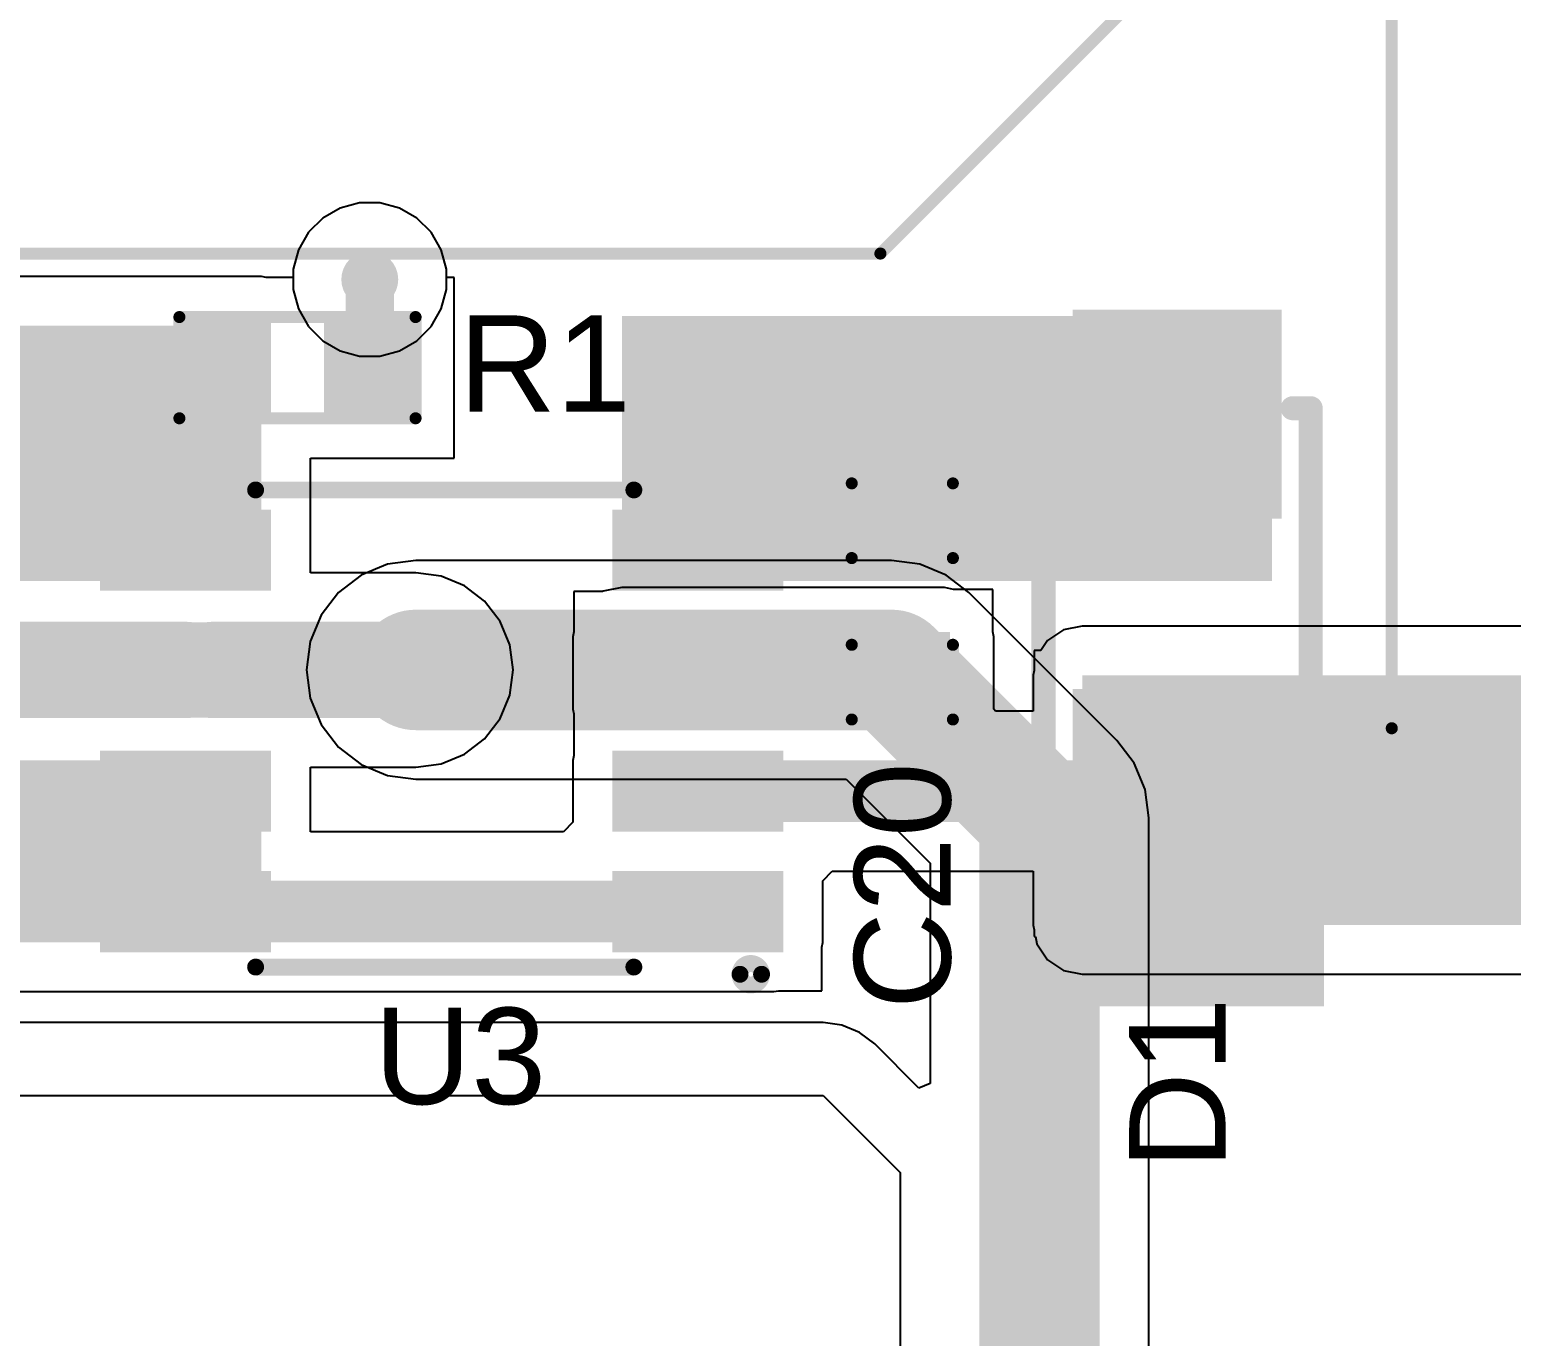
# Model space of a CAD drawing. Header units: millimetres. Extents: x -3 to 5437, y -3 to 5435.
# Drawn here: x 67.99 to 83.61, y 24.84 to 38.62 of the extents above; entities that cross this region are included whole.
import ezdxf

# ---------------------------------------------------------------- set-up
doc = ezdxf.new("R2010")
doc.units = ezdxf.units.MM
for name, color, linetype in [('BottomLayer', 5, 'Continuous'), ('BottomSolder', 6, 'Continuous'), ('TopLayer', 1, 'Continuous'), ('TopOverlay', 2, 'Continuous'), ('TopPaste', 8, 'Continuous'), ('TopSolder', 216, 'Continuous'), ('ViaHoleLayer', 16, 'Continuous')]:
    doc.layers.add(name, color=color, linetype=linetype)
doc.styles.add('Arial', font='', dxfattribs={"height": 0.2})
doc.styles.get('Arial').set_extended_font_data('Arial')

# ---------------------------------------------------------------- blocks, each defined once
blk = doc.blocks.new('SOIC_8_366')
at = {"layer": 'TopLayer'}
for points in [[(-1.867, 1.58), (-3.467, 1.58), (-3.467, 2.23), (-1.867, 2.23)], [(3.533, 1.58), (1.933, 1.58), (1.933, 2.23), (3.533, 2.23)], [(-1.867, 0.31), (-3.467, 0.31), (-3.467, 0.96), (-1.867, 0.96)], [(3.533, 0.31), (1.933, 0.31), (1.933, 0.96), (3.533, 0.96)], [(-1.867, -0.96), (-3.467, -0.96), (-3.467, -0.31), (-1.867, -0.31)], [(3.533, -0.96), (1.933, -0.96), (1.933, -0.31), (3.533, -0.31)], [(-1.867, -2.23), (-3.467, -2.23), (-3.467, -1.58), (-1.867, -1.58)], [(3.533, -2.23), (1.933, -2.23), (1.933, -1.58), (3.533, -1.58)]]:
    blk.add_hatch(color=1, dxfattribs=at).paths.add_polyline_path(points)
at = {"layer": 'TopPaste'}
for points in [[(-1.867, 1.58), (-3.467, 1.58), (-3.467, 2.23), (-1.867, 2.23)], [(3.533, 1.58), (1.933, 1.58), (1.933, 2.23), (3.533, 2.23)], [(-1.867, 0.31), (-3.467, 0.31), (-3.467, 0.96), (-1.867, 0.96)], [(3.533, 0.31), (1.933, 0.31), (1.933, 0.96), (3.533, 0.96)], [(-1.867, -0.96), (-3.467, -0.96), (-3.467, -0.31), (-1.867, -0.31)], [(3.533, -0.96), (1.933, -0.96), (1.933, -0.31), (3.533, -0.31)], [(-1.867, -2.23), (-3.467, -2.23), (-3.467, -1.58), (-1.867, -1.58)], [(3.533, -2.23), (1.933, -2.23), (1.933, -1.58), (3.533, -1.58)]]:
    blk.add_hatch(color=8, dxfattribs=at).paths.add_polyline_path(points)
at = {"layer": 'TopSolder'}
for points in [[(-1.765, 1.478), (-3.569, 1.478), (-3.569, 2.332), (-1.765, 2.332)], [(3.635, 1.478), (1.831, 1.478), (1.831, 2.332), (3.635, 2.332)], [(-1.765, 0.208), (-3.569, 0.208), (-3.569, 1.062), (-1.765, 1.062)], [(3.635, 0.208), (1.831, 0.208), (1.831, 1.062), (3.635, 1.062)], [(-1.765, -1.062), (-3.569, -1.062), (-3.569, -0.208), (-1.765, -0.208)], [(3.635, -1.062), (1.831, -1.062), (1.831, -0.208), (3.635, -0.208)], [(-1.765, -2.332), (-3.569, -2.332), (-3.569, -1.478), (-1.765, -1.478)], [(3.635, -2.332), (1.831, -2.332), (1.831, -1.478), (3.635, -1.478)]]:
    blk.add_hatch(color=216, dxfattribs=at).paths.add_polyline_path(points)
at = {"layer": 'TopOverlay'}
for points, const_width in [([(-3.112, 2.565, 1), (-3.339, 2.565, 1)], 0.178), ([(-3.384, 2.565, 1), (-3.295, 2.565, 1)], 0.0889), ([(-3.157, 2.565, 1), (-3.068, 2.565, 1)], 0.0889), ([(-2.038, 2.489, 1), (-1.949, 2.489, 1)], 0.0889), ([(1.949, 2.489, 1), (2.038, 2.489, 1)], 0.0889), ([(-2.038, -2.54, 1), (-1.949, -2.54, 1)], 0.0889), ([(1.949, -2.54, 1), (2.038, -2.54, 1)], 0.0889)]:
    blk.add_lwpolyline(points, format="xyb", close=True, dxfattribs=dict(at, const_width=const_width))
at = {"layer": 'TopOverlay', "const_width": 0.178}
for points in [[(1.994, 2.489), (-1.994, 2.489)], [(1.994, -2.54), (-1.994, -2.54)]]:
    blk.add_lwpolyline(points, dxfattribs=at)
blk = doc.blocks.new('RES_0603_369')
at = {"layer": 'TopLayer'}
for points in [[(-0.381, 0.4445), (-0.381, -0.4445), (-1.143, -0.4445), (-1.143, 0.4445)], [(1.143, 0.4445), (1.143, -0.4445), (0.381, -0.4445), (0.381, 0.4445)]]:
    blk.add_hatch(color=1, dxfattribs=at).paths.add_polyline_path(points)
at = {"layer": 'TopPaste'}
for points in [[(-0.381, 0.4445), (-0.381, -0.4445), (-1.143, -0.4445), (-1.143, 0.4445)], [(1.143, 0.4445), (1.143, -0.4445), (0.381, -0.4445), (0.381, 0.4445)]]:
    blk.add_hatch(color=8, dxfattribs=at).paths.add_polyline_path(points)
at = {"layer": 'TopSolder'}
for points in [[(-0.2794, 0.5461), (-0.2794, -0.5461), (-1.2446, -0.5461), (-1.2446, 0.5461)], [(1.2446, 0.5461), (1.2446, -0.5461), (0.2794, -0.5461), (0.2794, 0.5461)]]:
    blk.add_hatch(color=216, dxfattribs=at).paths.add_polyline_path(points)
at = {"layer": 'TopOverlay', "const_width": 0.127}
for points in [[(1.2446, 0.5334), (-1.2446, 0.5334)], [(-1.2446, 0.5334), (-1.2446, -0.5334)], [(1.2446, 0.5334), (1.2446, -0.5334)], [(1.2446, -0.5334), (-1.2446, -0.5334)]]:
    blk.add_lwpolyline(points, dxfattribs=at)
at = {"layer": 'TopOverlay', "const_width": 0.0635}
for points in [[(-1.27635, 0.5334, 1), (-1.21285, 0.5334, 1)], [(-1.27635, 0.5334, 1), (-1.21285, 0.5334, 1)], [(1.21285, 0.5334, 1), (1.27635, 0.5334, 1)], [(1.21285, 0.5334, 1), (1.27635, 0.5334, 1)], [(-1.27635, -0.5334, 1), (-1.21285, -0.5334, 1)], [(-1.27635, -0.5334, 1), (-1.21285, -0.5334, 1)], [(1.21285, -0.5334, 1), (1.27635, -0.5334, 1)], [(1.21285, -0.5334, 1), (1.27635, -0.5334, 1)]]:
    blk.add_lwpolyline(points, format="xyb", close=True, dxfattribs=at)
blk = doc.blocks.new('SLF12575T_221M1R3_PF_370')
at = {"layer": 'TopLayer'}
for points in [[(-6.85, 1.6), (-4.25, 1.6), (-4.25, -1.6), (-6.85, -1.6)], [(4.25, 1.6), (6.85, 1.6), (6.85, -1.6), (4.25, -1.6)]]:
    blk.add_hatch(color=1, dxfattribs=at).paths.add_polyline_path(points)
at = {"layer": 'TopPaste'}
for points in [[(-6.85, 1.6), (-4.25, 1.6), (-4.25, -1.6), (-6.85, -1.6)], [(4.25, 1.6), (6.85, 1.6), (6.85, -1.6), (4.25, -1.6)]]:
    blk.add_hatch(color=8, dxfattribs=at).paths.add_polyline_path(points)
at = {"layer": 'TopSolder'}
for points in [[(-6.952, 1.702), (-4.148, 1.702), (-4.148, -1.702), (-6.952, -1.702)], [(4.148, 1.702), (6.952, 1.702), (6.952, -1.702), (4.148, -1.702)]]:
    blk.add_hatch(color=216, dxfattribs=at).paths.add_polyline_path(points)
at = {"layer": 'TopOverlay', "const_width": 0.127}
for points in [[(-4.775, 6.325), (-4.775, 4.826)], [(-4.775, 6.325), (5.512, 6.325)], [(6.35, 5.461), (6.35, 2.057)], [(-6.299, 4.826), (-6.299, 2.057)], [(-6.299, 4.826), (-4.775, 4.826)], [(-6.35, -2.057), (-6.35, -5.461)], [(6.35, -2.057), (6.35, -5.461)], [(-5.512, -6.325), (5.512, -6.325)]]:
    blk.add_lwpolyline(points, dxfattribs=at)
at = {"layer": 'TopOverlay'}
for points, const_width in [([(-4.807, 6.325, 1), (-4.743, 6.325, 1)], 0.0635), ([(-4.807, 6.325, 1), (-4.743, 6.325, 1)], 0.0635), ([(5.48, 6.325, 1), (5.544, 6.325, 1)], 0.0635), ([(5.48, 6.325, 1), (5.544, 6.325, 1)], 0.0635), ([(6.318, 5.461, 1), (6.382, 5.461, 1)], 0.0635), ([(6.318, 5.461, 1), (6.382, 5.461, 1)], 0.0635), ([(-6.331, 4.826, 1), (-6.267, 4.826, 1)], 0.0635), ([(-6.331, 4.826, 1), (-6.267, 4.826, 1)], 0.0635), ([(-4.807, 4.826, 1), (-4.743, 4.826, 1)], 0.0635), ([(-4.807, 4.826, 1), (-4.743, 4.826, 1)], 0.0635), ([(-6.331, 2.057, 1), (-6.267, 2.057, 1)], 0.0635), ([(6.318, 2.057, 1), (6.382, 2.057, 1)], 0.0635), ([(-7.056, 1.549, 1), (-7.475, 1.549, 1)], 0.254), ([(-7.539, 1.549, 1), (-7.412, 1.549, 1)], 0.127), ([(-7.12, 1.549, 1), (-6.993, 1.549, 1)], 0.127), ([(-6.382, -2.057, 1), (-6.318, -2.057, 1)], 0.0635), ([(6.318, -2.057, 1), (6.382, -2.057, 1)], 0.0635), ([(-6.382, -5.461, 1), (-6.318, -5.461, 1)], 0.0635), ([(-6.382, -5.461, 1), (-6.318, -5.461, 1)], 0.0635), ([(6.318, -5.461, 1), (6.382, -5.461, 1)], 0.0635), ([(6.318, -5.461, 1), (6.382, -5.461, 1)], 0.0635), ([(-5.544, -6.325, 1), (-5.48, -6.325, 1)], 0.0635), ([(-5.544, -6.325, 1), (-5.48, -6.325, 1)], 0.0635), ([(5.48, -6.325, 1), (5.544, -6.325, 1)], 0.0635), ([(5.48, -6.325, 1), (5.544, -6.325, 1)], 0.0635)]:
    blk.add_lwpolyline(points, format="xyb", close=True, dxfattribs=dict(at, const_width=const_width))
at = {"layer": 'TopOverlay', "const_width": 0.127}
for points in [[(5.512, 6.325, -0.414214), (6.35, 5.461)], [(-5.512, -6.325, -0.414214), (-6.35, -5.461)], [(6.35, -5.461, -0.414214), (5.512, -6.325)]]:
    blk.add_lwpolyline(points, format="xyb", dxfattribs=at)
blk = doc.blocks.new('SMA_372')
at = {"layer": 'TopLayer'}
for points in [[(-3, 1), (-1, 1), (-1, -1), (-3, -1)], [(1, 1), (3, 1), (3, -1), (1, -1)]]:
    blk.add_hatch(color=1, dxfattribs=at).paths.add_polyline_path(points)
at = {"layer": 'TopOverlay'}
for points in [[(-4.242, -1.549), (-3.075, -1.549), (-3.075, 1.55), (-4.242, 1.55)], [(-3.101, 1.041), (-2.397, 1.041), (-2.397, 1.549), (-3.101, 1.549)], [(-3.097, -1.55), (-2.393, -1.55), (-2.393, -1.067), (-3.097, -1.067)]]:
    blk.add_hatch(color=2, dxfattribs=at).paths.add_polyline_path(points)
at = {"layer": 'TopPaste'}
for points in [[(-3, 1), (-1, 1), (-1, -1), (-3, -1)], [(1, 1), (3, 1), (3, -1), (1, -1)]]:
    blk.add_hatch(color=8, dxfattribs=at).paths.add_polyline_path(points)
at = {"layer": 'TopSolder'}
for points in [[(-3.102, 1.102), (-0.898, 1.102), (-0.898, -1.102), (-3.102, -1.102)], [(0.898, 1.102), (3.102, 1.102), (3.102, -1.102), (0.898, -1.102)]]:
    blk.add_hatch(color=216, dxfattribs=at).paths.add_polyline_path(points)
at = {"layer": 'TopOverlay', "const_width": 0.254}
for points in [[(-2.393, 1.408), (2.083, 1.408)], [(2.061, 1.408), (2.061, 1.219)], [(2.061, -1.219), (2.061, -1.408)], [(-2.393, -1.408), (2.057, -1.408)]]:
    blk.add_lwpolyline(points, dxfattribs=at)
at = {"layer": 'TopOverlay', "const_width": 0.127}
for points in [[(-2.456, 1.408, 1), (-2.329, 1.408, 1)], [(1.998, 1.408, 1), (2.125, 1.408, 1)], [(2.019, 1.408, 1), (2.146, 1.408, 1)], [(1.998, 1.219, 1), (2.125, 1.219, 1)], [(1.998, -1.219, 1), (2.125, -1.219, 1)], [(-2.456, -1.408, 1), (-2.329, -1.408, 1)], [(1.994, -1.408, 1), (2.121, -1.408, 1)], [(1.998, -1.408, 1), (2.125, -1.408, 1)]]:
    blk.add_lwpolyline(points, format="xyb", close=True, dxfattribs=at)
blk = doc.blocks.new('C__0603_377')
at = {"layer": 'TopLayer'}
for points in [[(-0.381, 0.445), (-0.381, -0.445), (-1.143, -0.445), (-1.143, 0.445)], [(1.143, 0.445), (1.143, -0.445), (0.381, -0.445), (0.381, 0.445)]]:
    blk.add_hatch(color=1, dxfattribs=at).paths.add_polyline_path(points)
at = {"layer": 'TopPaste'}
for points in [[(-0.381, 0.445), (-0.381, -0.445), (-1.143, -0.445), (-1.143, 0.445)], [(1.143, 0.445), (1.143, -0.445), (0.381, -0.445), (0.381, 0.445)]]:
    blk.add_hatch(color=8, dxfattribs=at).paths.add_polyline_path(points)
at = {"layer": 'TopSolder'}
for points in [[(-0.321, 0.504), (-0.321, -0.504), (-1.203, -0.504), (-1.203, 0.504)], [(1.203, 0.504), (1.203, -0.504), (0.321, -0.504), (0.321, 0.504)]]:
    blk.add_hatch(color=216, dxfattribs=at).paths.add_polyline_path(points)
at = {"layer": 'TopOverlay', "const_width": 0.127}
for points in [[(-1.245, -0.533), (-1.245, 0.533)], [(-0.457, 0.533), (-1.245, 0.533)], [(1.245, 0.533), (0.457, 0.533)], [(1.245, -0.533), (1.245, 0.533)], [(-0.457, -0.533), (-1.245, -0.533)], [(1.245, -0.533), (0.457, -0.533)]]:
    blk.add_lwpolyline(points, dxfattribs=at)
at = {"layer": 'TopOverlay', "const_width": 0.0635}
for points in [[(-1.276, 0.533, 1), (-1.213, 0.533, 1)], [(-1.276, 0.533, 1), (-1.213, 0.533, 1)], [(-0.489, 0.533, 1), (-0.425, 0.533, 1)], [(0.425, 0.533, 1), (0.489, 0.533, 1)], [(1.213, 0.533, 1), (1.276, 0.533, 1)], [(1.213, 0.533, 1), (1.276, 0.533, 1)], [(-1.276, -0.533, 1), (-1.213, -0.533, 1)], [(-1.276, -0.533, 1), (-1.213, -0.533, 1)], [(-0.489, -0.533, 1), (-0.425, -0.533, 1)], [(0.425, -0.533, 1), (0.489, -0.533, 1)], [(1.213, -0.533, 1), (1.276, -0.533, 1)], [(1.213, -0.533, 1), (1.276, -0.533, 1)]]:
    blk.add_lwpolyline(points, format="xyb", close=True, dxfattribs=at)
blk = doc.blocks.new('VT1H471MI135000CE0_378')
at = {"layer": 'TopOverlay', "const_width": 0.127}
for points in [[(-3.449, 6.858), (-6.848, 3.459)], [(6.833, 6.858), (-3.449, 6.858)]]:
    blk.add_lwpolyline(points, dxfattribs=at)
at = {"layer": 'TopOverlay', "const_width": 0.0635}
blk.add_lwpolyline([(-3.481, 6.858, 1), (-3.417, 6.858, 1)], format="xyb", close=True, dxfattribs=at)
blk.add_lwpolyline([(-3.481, 6.858, 1), (-3.417, 6.858, 1)], format="xyb", close=True, dxfattribs=at)

msp = doc.modelspace()

# ---------------------------------------------------------------- hatches: boundary and pattern name
at = {"layer": 'BottomLayer'}
h = msp.add_hatch(color=5, dxfattribs=at)
edge = h.paths.add_edge_path()
edge.add_arc((71.574, 35.983), 0.3, 0, 360)
h = msp.add_hatch(color=5, dxfattribs=at)
edge = h.paths.add_edge_path()
edge.add_arc((78, 34.088), 0.3, 0, 360)
h = msp.add_hatch(color=5, dxfattribs=at)
edge = h.paths.add_edge_path()
edge.add_arc((72.06, 31.867), 0.3, 0, 360)
at = {"layer": 'BottomSolder'}
h = msp.add_hatch(color=6, dxfattribs=at)
edge = h.paths.add_edge_path()
edge.add_arc((78, 34.088), 0.15, 0, 360)
h = msp.add_hatch(color=6, dxfattribs=at)
edge = h.paths.add_edge_path()
edge.add_arc((72.06, 31.867), 0.15, 0, 360)
at = {"layer": 'TopLayer'}
h = msp.add_hatch(color=1, dxfattribs=at)
edge = h.paths.add_edge_path()
edge.add_arc((71.574, 35.983), 0.3, 0, 360)
for points in [[(67.055, 32.804), (70.431, 32.804), (70.431, 35.497), (67.055, 35.497)], [(74.231, 32.804), (81.083, 32.804), (81.083, 35.598), (74.231, 35.598)], [(60.719, 31.364), (70.431, 31.364), (70.431, 32.37), (60.719, 32.37)], [(74.231, 31.455), (77.632, 31.455), (77.632, 32.217), (74.231, 32.217)], [(79.083, 29.177), (90.271, 29.177), (90.271, 31.811), (79.083, 31.811)], [(67.055, 28.994), (70.431, 28.994), (70.431, 30.914), (67.055, 30.914)], [(68.831, 28.994), (70.431, 28.994), (70.431, 30.914), (68.831, 30.914)], [(74.231, 30.264), (80.781, 30.264), (80.781, 30.914), (74.231, 30.914)], [(68.831, 28.994), (75.831, 28.994), (75.831, 29.644), (68.831, 29.644)]]:
    msp.add_hatch(color=1, dxfattribs=at).paths.add_polyline_path(points)
h = msp.add_hatch(color=1, dxfattribs=at)
edge = h.paths.add_edge_path()
edge.add_arc((78, 34.088), 0.3, 0, 360)
h = msp.add_hatch(color=1, dxfattribs=at)
edge = h.paths.add_edge_path()
edge.add_arc((72.06, 31.867), 0.3, 0, 360)
at = {"layer": 'TopSolder'}
h = msp.add_hatch(color=216, dxfattribs=at)
edge = h.paths.add_edge_path()
edge.add_arc((78, 34.088), 0.15, 0, 360)
h = msp.add_hatch(color=216, dxfattribs=at)
edge = h.paths.add_edge_path()
edge.add_arc((72.06, 31.867), 0.15, 0, 360)
at = {"layer": 'ViaHoleLayer'}
h = msp.add_hatch(color=16, dxfattribs=at)
edge = h.paths.add_edge_path()
edge.add_arc((71.574, 35.983), 0.15, 0, 360)
h = msp.add_hatch(color=16, dxfattribs=at)
edge = h.paths.add_edge_path()
edge.add_arc((78, 34.088), 0.15, 0, 360)
h = msp.add_hatch(color=16, dxfattribs=at)
edge = h.paths.add_edge_path()
edge.add_arc((72.06, 31.867), 0.15, 0, 360)

# ---------------------------------------------------------------- linework, layer by layer
at = {"layer": 'BottomLayer'}
for p, q in [((71.262, 36.736), (71.078, 36.63)), ((71.467, 36.791), (71.262, 36.736)), ((71.68, 36.791), (71.467, 36.791)), ((71.886, 36.736), (71.68, 36.791)), ((72.07, 36.63), (71.886, 36.736)), ((71.078, 36.63), (70.927, 36.48)), ((72.22, 36.48), (72.07, 36.63)), ((70.927, 36.48), (70.821, 36.295)), ((72.327, 36.295), (72.22, 36.48)), ((70.821, 36.295), (70.766, 36.09)), ((72.382, 36.09), (72.327, 36.295)), ((70.766, 36.09), (70.766, 35.877)), ((72.382, 35.877), (72.382, 36.09)), ((70.766, 35.877), (70.821, 35.672)), ((72.327, 35.672), (72.382, 35.877)), ((70.821, 35.672), (70.927, 35.487)), ((72.22, 35.487), (72.327, 35.672)), ((70.927, 35.487), (71.078, 35.337)), ((72.07, 35.337), (72.22, 35.487)), ((71.078, 35.337), (71.262, 35.23)), ((71.886, 35.23), (72.07, 35.337)), ((71.262, 35.23), (71.467, 35.175)), ((71.467, 35.175), (71.68, 35.175)), ((71.68, 35.175), (71.886, 35.23)), ((71.761, 32.981), (71.483, 32.865)), ((72.06, 33.02), (71.761, 32.981)), ((77.073, 33.02), (72.06, 33.02)), ((77.372, 32.981), (77.073, 33.02)), ((77.65, 32.865), (77.372, 32.981)), ((71.483, 32.865), (71.245, 32.682)), ((77.888, 32.682), (77.65, 32.865)), ((71.245, 32.682), (71.061, 32.443)), ((79.448, 31.123), (77.888, 32.682)), ((71.061, 32.443), (70.946, 32.165)), ((70.946, 32.165), (70.907, 31.867)), ((70.907, 31.867), (70.946, 31.569)), ((70.946, 31.569), (71.061, 31.291)), ((71.061, 31.291), (71.245, 31.052)), ((79.631, 30.884), (79.448, 31.123)), ((71.245, 31.052), (71.483, 30.869)), ((71.483, 30.869), (71.761, 30.753)), ((79.746, 30.606), (79.631, 30.884)), ((71.761, 30.753), (72.06, 30.714)), ((72.06, 30.714), (76.596, 30.714)), ((76.596, 30.714), (77.48, 29.83)), ((79.785, 30.308), (79.746, 30.606)), ((79.785, 18.276), (79.785, 30.308)), ((77.48, 29.83), (77.48, 27.507)), ((76.352, 28.15), (61.457, 28.15)), ((76.551, 28.124), (76.352, 28.15)), ((76.737, 28.047), (76.551, 28.124)), ((76.896, 27.925), (76.737, 28.047)), ((77.362, 27.458), (76.896, 27.925)), ((77.48, 27.507), (77.362, 27.458)), ((53.894, 27.381), (76.352, 27.381)), ((76.352, 27.381), (77.165, 26.568)), ((77.165, 26.568), (77.165, 15.572))]:
    msp.add_line(p, q, dxfattribs=at)
at = {"layer": 'BottomLayer', "const_width": 1.27}
for points in [[(72.06, 31.867), (77.073, 31.867)], [(77.073, 31.867), (78.632, 30.308)], [(78.632, 17.798), (78.632, 30.308)]]:
    msp.add_lwpolyline(points, dxfattribs=at)
at = {"layer": 'BottomLayer', "const_width": 0.635}
for points in [[(71.742, 31.867, 1), (72.377, 31.867, 1)], [(76.756, 31.867, 1), (77.391, 31.867, 1)], [(76.756, 31.867, 1), (77.391, 31.867, 1)], [(78.315, 30.308, 1), (78.95, 30.308, 1)], [(78.315, 30.308, 1), (78.95, 30.308, 1)]]:
    msp.add_lwpolyline(points, format="xyb", close=True, dxfattribs=at)
at = {"layer": 'TopLayer'}
for p, q in [((71.262, 36.736), (71.078, 36.63)), ((71.467, 36.791), (71.262, 36.736)), ((71.68, 36.791), (71.467, 36.791)), ((71.886, 36.736), (71.68, 36.791)), ((72.07, 36.63), (71.886, 36.736)), ((71.078, 36.63), (70.927, 36.48)), ((72.22, 36.48), (72.07, 36.63)), ((70.927, 36.48), (70.821, 36.295)), ((72.327, 36.295), (72.22, 36.48)), ((70.821, 36.295), (70.766, 36.09)), ((72.382, 36.09), (72.327, 36.295)), ((70.766, 36.09), (70.766, 36.005)), ((72.382, 36.005), (72.382, 36.09)), ((70.431, 36.015), (67.055, 36.015)), ((70.481, 36.005), (70.431, 36.015)), ((70.766, 36.005), (70.481, 36.005)), ((72.463, 36.005), (72.382, 36.005)), ((72.463, 34.1), (72.463, 36.005)), ((70.949, 32.892), (70.949, 34.1)), ((70.949, 34.1), (72.463, 34.1)), ((72.06, 32.892), (70.949, 32.892)), ((72.325, 32.857), (72.06, 32.892)), ((72.572, 32.754), (72.325, 32.857)), ((72.784, 32.592), (72.572, 32.754)), ((74.028, 32.692), (73.723, 32.692)), ((73.723, 32.692), (73.723, 32.267)), ((74.033, 32.696), (74.028, 32.692)), ((74.231, 32.735), (74.033, 32.696)), ((77.632, 32.735), (74.231, 32.735)), ((77.728, 32.716), (77.632, 32.735)), ((78.14, 32.716), (77.728, 32.716)), ((78.14, 32.267), (78.14, 32.716)), ((72.947, 32.379), (72.784, 32.592)), ((73.05, 32.132), (72.947, 32.379)), ((79.083, 32.329), (78.885, 32.289)), ((90.271, 32.329), (79.083, 32.329)), ((73.723, 32.267), (73.713, 32.217)), ((73.713, 32.217), (73.713, 31.455)), ((78.15, 32.217), (78.14, 32.267)), ((78.15, 31.455), (78.15, 32.217)), ((78.717, 32.177), (78.646, 32.072)), ((78.885, 32.289), (78.717, 32.177)), ((73.085, 31.867), (73.05, 32.132)), ((78.646, 32.072), (78.575, 32.072)), ((78.575, 32.072), (78.575, 31.861)), ((73.05, 31.602), (73.085, 31.867)), ((78.575, 31.861), (78.565, 31.811)), ((78.565, 31.811), (78.565, 31.432)), ((72.947, 31.355), (73.05, 31.602)), ((73.713, 31.455), (73.723, 31.405)), ((73.723, 31.405), (73.723, 30.964)), ((78.169, 31.432), (78.15, 31.455)), ((78.565, 31.432), (78.169, 31.432)), ((72.784, 31.142), (72.947, 31.355)), ((72.572, 30.98), (72.784, 31.142)), ((72.325, 30.877), (72.572, 30.98)), ((73.723, 30.964), (73.713, 30.914)), ((70.949, 30.162), (70.949, 30.842)), ((70.949, 30.842), (72.06, 30.842)), ((72.06, 30.842), (72.325, 30.877)), ((73.713, 30.914), (73.713, 30.264)), ((73.617, 30.162), (70.949, 30.162)), ((73.713, 30.264), (73.617, 30.162)), ((76.349, 29.644), (76.446, 29.746)), ((76.446, 29.746), (78.565, 29.746)), ((78.565, 29.746), (78.565, 29.177)), ((76.349, 28.994), (76.349, 29.644)), ((78.565, 29.177), (78.575, 29.127)), ((78.575, 29.127), (78.575, 29.056)), ((78.575, 29.056), (78.589, 29.056)), ((78.589, 29.056), (78.604, 28.979)), ((76.339, 28.944), (76.349, 28.994)), ((76.339, 28.486), (76.339, 28.944)), ((78.604, 28.979), (78.717, 28.811)), ((78.717, 28.811), (78.885, 28.699)), ((78.885, 28.699), (79.083, 28.659)), ((79.083, 28.659), (90.271, 28.659)), ((67.055, 28.476), (75.831, 28.476)), ((75.831, 28.476), (75.881, 28.486)), ((75.881, 28.486), (76.339, 28.486))]:
    msp.add_line(p, q, dxfattribs=at)
for points, const_width in [([(71.574, 35.053), (71.574, 35.983)], 0.508), ([(70.05, 33.327), (70.05, 35.053)], 0.254), ([(79.607, 34.088), (80.083, 34.564)], 0.254), ([(78, 34.088), (79.607, 34.088)], 0.254), ([(67.436, 33.411), (68.874, 33.411)], 0.508), ([(68.874, 33.411), (69.156, 33.129)], 0.508), ([(69.852, 33.129), (70.05, 33.327)], 0.254), ([(69.156, 33.129), (69.631, 33.129)], 0.508), ([(69.631, 33.129), (69.852, 33.129)], 0.254), ([(65.575, 31.867), (69.631, 31.867)], 1.016), ([(69.923, 31.867), (72.06, 31.867)], 1.016)]:
    msp.add_lwpolyline(points, dxfattribs=dict(at, const_width=const_width))
for points, const_width in [([(71.447, 35.983, 1), (71.701, 35.983, 1)], 0.254), ([(71.447, 35.053, 1), (71.701, 35.053, 1)], 0.254), ([(69.986, 35.053, 1), (70.113, 35.053, 1)], 0.127), ([(80.019, 34.564, 1), (80.146, 34.564, 1)], 0.127), ([(77.937, 34.088, 1), (78.064, 34.088, 1)], 0.127), ([(79.543, 34.088, 1), (79.67, 34.088, 1)], 0.127), ([(79.543, 34.088, 1), (79.67, 34.088, 1)], 0.127), ([(68.747, 33.411, 1), (69.001, 33.411, 1)], 0.254), ([(68.747, 33.411, 1), (69.001, 33.411, 1)], 0.254), ([(69.986, 33.327, 1), (70.113, 33.327, 1)], 0.127), ([(69.986, 33.327, 1), (70.113, 33.327, 1)], 0.127), ([(69.029, 33.129, 1), (69.283, 33.129, 1)], 0.254), ([(69.029, 33.129, 1), (69.283, 33.129, 1)], 0.254), ([(69.504, 33.129, 1), (69.758, 33.129, 1)], 0.254), ([(69.568, 33.129, 1), (69.695, 33.129, 1)], 0.127), ([(69.788, 33.129, 1), (69.915, 33.129, 1)], 0.127), ([(69.788, 33.129, 1), (69.915, 33.129, 1)], 0.127), ([(69.377, 31.867, 1), (69.885, 31.867, 1)], 0.508), ([(69.669, 31.867, 1), (70.177, 31.867, 1)], 0.508), ([(71.806, 31.867, 1), (72.314, 31.867, 1)], 0.508)]:
    msp.add_lwpolyline(points, format="xyb", close=True, dxfattribs=dict(at, const_width=const_width))

# ---------------------------------------------------------------- block references
for name, p, rotation in [('VT1H471MI135000CE0_378', (73.507, 43.114), 180), ('SLF12575T_221M1R3_PF_370', (88.671, 36.027), 90), ('RES_0603_369', (70.812, 35.053), 180), ('SMA_372', (80.083, 32.564), 90), ('C__0603_377', (77.187, 32.589), 270), ('SOIC_8_366', (72.364, 31.224), 180)]:
    msp.add_blockref(name, p, dxfattribs=dict(rotation=rotation))

# ---------------------------------------------------------------- texts
at = {"layer": 'TopOverlay', "style": 'Arial'}
for s, p in [('R1', (72.512, 34.588)), ('U3', (71.619, 27.29))]:
    msp.add_text(s, height=1.016, dxfattribs=at).set_placement(p)
for s, p in [('C20', (77.695, 28.29)), ('D1', (80.594, 26.602))]:
    msp.add_text(s, height=1.016, rotation=90, dxfattribs=at).set_placement(p)

doc.saveas('drawing.dxf')
